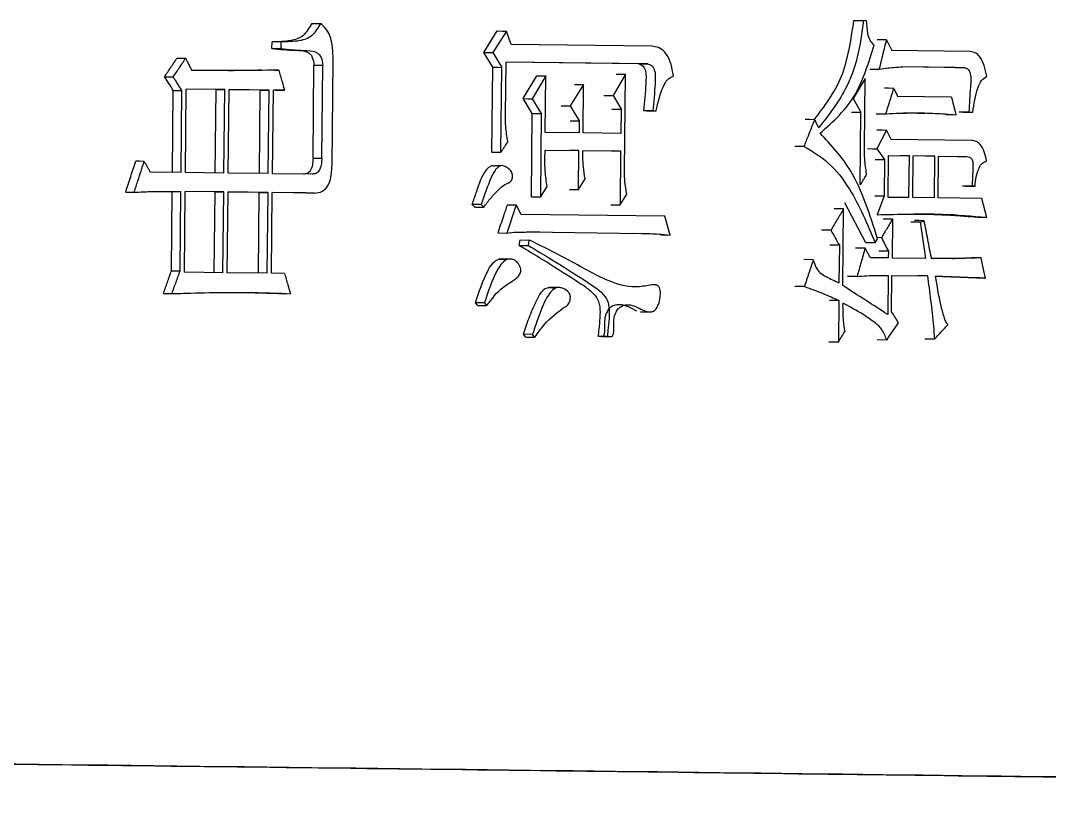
# Model space of a CAD drawing. Header units: millimetres. Extents: x 2454 to 4226, y 715 to 1968.
# Drawn here: x 3252.76 to 3260.2, y 884.21 to 889.85 of the extents above; entities that cross this region are included whole.
import ezdxf

# ---------------------------------------------------------------- set-up
doc = ezdxf.new("R2010")
doc.units = ezdxf.units.MM

msp = doc.modelspace()

# ---------------------------------------------------------------- linework, layer by layer
at = {"color": 7, "linetype": 'Continuous', "lineweight": 25}
for p, q in [((3254.8667, 889.8257), (3254.9301, 889.8252)), ((3258.786, 889.8459), (3258.8549, 889.8453)), ((3258.8774, 889.845), (3258.8549, 889.8453)), ((3256.11, 889.6159), (3256.2079, 889.7705)), ((3256.2732, 889.77), (3256.1751, 889.6154)), ((3256.3083, 889.6722), (3256.2732, 889.77)), ((3254.5787, 889.6442), (3254.5792, 889.6929)), ((3254.6422, 889.6924), (3254.5792, 889.6929)), ((3254.6422, 889.6924), (3254.6418, 889.6437)), ((3254.5787, 889.6442), (3254.6418, 889.6437)), ((3256.1752, 889.508), (3256.11, 889.6159)), ((3256.1751, 889.6154), (3256.2404, 889.5075)), ((3257.325, 889.6598), (3256.3083, 889.6722)), ((3259.6271, 889.6214), (3259.0606, 889.6285)), ((3255.0131, 888.8019), (3255.0206, 889.5613)), ((3256.2672, 889.1664), (3256.271, 889.5461)), ((3257.2944, 889.5336), (3256.271, 889.5461)), ((3257.2276, 889.5341), (3256.271, 889.5458)), ((3257.2277, 889.5341), (3257.2944, 889.5336)), ((3254.4722, 889.4868), (3254.5647, 889.4886)), ((3254.8757, 888.852), (3254.8823, 889.5239)), ((3254.9391, 888.8515), (3254.9458, 889.5234)), ((3256.1691, 888.8947), (3256.1752, 889.508)), ((3256.2344, 888.8942), (3256.2404, 889.5075)), ((3257.1346, 889.4577), (3257.0445, 889.303)), ((3257.1277, 888.7567), (3257.1346, 889.4577)), ((3258.901, 889.4939), (3258.9695, 889.4934)), ((3259.5174, 889.5057), (3259.1316, 889.5105)), ((3259.5873, 889.5051), (3259.1378, 889.5107)), ((3259.5177, 889.5057), (3259.5876, 889.5051)), ((3253.8029, 889.4393), (3253.8648, 889.4388)), ((3256.3951, 889.2814), (3256.4925, 889.4458)), ((3256.5582, 889.4452), (3256.4607, 889.2809)), ((3256.5541, 889.0364), (3256.5582, 889.4452)), ((3256.8319, 889.3835), (3256.7352, 889.2289)), ((3256.8284, 889.033), (3256.8319, 889.3835)), ((3258.8677, 889.4265), (3258.7816, 889.2815)), ((3258.8627, 888.93), (3258.8677, 889.4265)), ((3253.8594, 888.7473), (3253.8653, 889.3412)), ((3253.9214, 888.7469), (3253.9273, 889.3407)), ((3253.9531, 888.7465), (3253.9591, 889.3501)), ((3254.2372, 889.3467), (3253.9591, 889.3501)), ((3254.1747, 889.3472), (3253.9591, 889.3498)), ((3254.1687, 888.7436), (3254.1747, 889.3472)), ((3254.1747, 889.3472), (3254.2372, 889.3467)), ((3254.2312, 888.7432), (3254.2372, 889.3467)), ((3254.2627, 888.7428), (3254.2687, 889.3464)), ((3254.5575, 889.3429), (3254.2687, 889.3464)), ((3254.4946, 889.3434), (3254.2687, 889.3461)), ((3254.4886, 888.7398), (3254.4946, 889.3434)), ((3254.4946, 889.3434), (3254.5575, 889.3429)), ((3254.5515, 888.7393), (3254.5575, 889.3429)), ((3254.5828, 888.7389), (3254.5888, 889.3425)), ((3254.67, 889.3415), (3254.5888, 889.3425)), ((3254.6069, 889.342), (3254.5888, 889.3422)), ((3254.6069, 889.342), (3254.67, 889.3415)), ((3257.0445, 889.303), (3257.1026, 889.2049)), ((3256.4599, 889.1735), (3256.3951, 889.2814)), ((3256.4607, 889.2809), (3256.5255, 889.173)), ((3256.7352, 889.2289), (3256.7996, 889.121)), ((3258.7816, 889.2815), (3258.8371, 889.1835)), ((3259.4914, 889.2921), (3259.1021, 889.297)), ((3256.4539, 888.57), (3256.4599, 889.1735)), ((3256.5255, 889.173), (3256.5196, 888.5694)), ((3257.1026, 889.2049), (3257.1009, 889.0297)), ((3257.3321, 889.1923), (3257.2655, 889.1929)), ((3257.2889, 889.1926), (3257.3556, 889.1921)), ((3257.3321, 889.1923), (3257.3556, 889.1921)), ((3258.8319, 888.6578), (3258.8371, 889.1835)), ((3258.9477, 889.172), (3259.0169, 889.1715)), ((3259.454, 889.1657), (3259.5233, 889.1651)), ((3259.6172, 889.1834), (3259.5478, 889.184)), ((3259.5753, 889.1836), (3259.6447, 889.1831)), ((3259.6172, 889.1834), (3259.6447, 889.1831)), ((3256.7996, 889.121), (3256.7987, 889.0334)), ((3256.7987, 889.0334), (3256.5541, 889.0364)), ((3257.1009, 889.0297), (3256.8284, 889.033)), ((3259.0213, 889.0546), (3258.9526, 888.9191)), ((3259.0542, 888.986), (3259.0213, 889.0546)), ((3258.4265, 888.9354), (3258.3586, 888.936)), ((3259.6372, 888.9787), (3259.0542, 888.986)), ((3256.1691, 888.8947), (3256.2344, 888.8942)), ((3256.5522, 888.8417), (3256.5529, 888.9098)), ((3256.5529, 888.9098), (3256.7974, 888.9068)), ((3256.7974, 888.9068), (3256.7315, 888.9073)), ((3256.7946, 888.6245), (3256.7974, 888.9068)), ((3256.8267, 888.8578), (3256.8272, 888.9065)), ((3256.8272, 888.9065), (3257.0996, 888.9031)), ((3257.0333, 888.9036), (3257.0996, 888.9031)), ((3257.0996, 888.9031), (3257.0958, 888.5137)), ((3258.9526, 888.9191), (3259.008, 888.8405)), ((3259.0333, 888.5676), (3259.0363, 888.8694)), ((3259.0363, 888.8694), (3259.1872, 888.8675)), ((3259.1872, 888.8675), (3259.1184, 888.8681)), ((3259.1842, 888.5657), (3259.1872, 888.8675)), ((3259.2121, 888.5654), (3259.2151, 888.8672)), ((3259.3708, 888.8652), (3259.2151, 888.8672)), ((3259.3708, 888.8652), (3259.3017, 888.8658)), ((3259.3678, 888.5634), (3259.3708, 888.8652)), ((3259.3955, 888.5631), (3259.3985, 888.8649)), ((3259.3985, 888.8649), (3259.603, 888.8623)), ((3259.5337, 888.8629), (3259.6032, 888.8623)), ((3254.8757, 888.852), (3254.9391, 888.8515)), ((3256.2356, 888.7958), (3256.1873, 888.7962)), ((3259.008, 888.8405), (3259.0054, 888.5777)), ((3253.9214, 888.7469), (3253.699, 888.7495)), ((3254.2312, 888.7432), (3253.9531, 888.7465)), ((3254.5515, 888.7393), (3254.2627, 888.7428)), ((3254.8696, 888.7355), (3254.5828, 888.7389)), ((3256.5196, 888.5694), (3256.5682, 888.6467)), ((3256.7946, 888.6245), (3256.843, 888.7018)), ((3259.6394, 888.6476), (3259.57, 888.6482)), ((3259.5919, 888.6479), (3259.6614, 888.6474)), ((3259.6614, 888.6474), (3259.6394, 888.6476)), ((3253.5212, 888.6053), (3253.5827, 888.6049)), ((3253.8524, 888.0367), (3253.858, 888.6111)), ((3253.9144, 888.0362), (3253.9201, 888.6106)), ((3253.946, 888.0261), (3253.9518, 888.6102)), ((3254.2298, 888.6069), (3253.9518, 888.6102)), ((3254.1674, 888.6074), (3253.9518, 888.6099)), ((3254.1616, 888.0232), (3254.1674, 888.6074)), ((3254.1674, 888.6074), (3254.2298, 888.6069)), ((3254.224, 888.0228), (3254.2298, 888.6069)), ((3254.2555, 888.0224), (3254.2613, 888.6065)), ((3254.5501, 888.603), (3254.2613, 888.6065)), ((3254.4872, 888.6035), (3254.2613, 888.6062)), ((3254.4814, 888.0194), (3254.4872, 888.6035)), ((3254.4872, 888.6035), (3254.5501, 888.603)), ((3254.5443, 888.0189), (3254.5501, 888.603)), ((3254.5756, 888.0185), (3254.5814, 888.6027)), ((3254.8869, 888.599), (3254.5814, 888.6027)), ((3254.8235, 888.5995), (3254.5814, 888.6024)), ((3254.8235, 888.5995), (3254.8869, 888.599)), ((3256.7287, 888.625), (3256.7946, 888.6245)), ((3257.0958, 888.5137), (3257.1437, 888.591)), ((3258.9367, 888.5783), (3259.0054, 888.5777)), ((3259.0054, 888.5777), (3258.9535, 888.442)), ((3259.1842, 888.5657), (3259.0333, 888.5676)), ((3259.3678, 888.5634), (3259.2121, 888.5654)), ((3259.71, 888.5591), (3259.3955, 888.5631)), ((3259.7471, 888.4224), (3259.71, 888.5591)), ((3256.0446, 888.4971), (3256.0267, 888.5167)), ((3256.0445, 888.4971), (3256.1096, 888.4966)), ((3256.345, 888.5132), (3256.2768, 888.3095)), ((3256.3804, 888.4446), (3256.345, 888.5132)), ((3257.0294, 888.5142), (3257.0958, 888.5137)), ((3258.7061, 887.9291), (3258.7116, 888.484)), ((3258.8712, 888.2383), (3258.7198, 888.5289)), ((3257.4183, 888.4319), (3256.3804, 888.4446)), ((3257.458, 888.2951), (3257.4183, 888.4319)), ((3258.9966, 888.412), (3259.0653, 888.4114)), ((3259.0653, 888.4114), (3259.0625, 888.1291)), ((3259.677, 888.4229), (3259.6148, 888.4287)), ((3256.2115, 888.31), (3256.2768, 888.3095)), ((3256.5148, 888.3161), (3256.426, 888.3172)), ((3256.4451, 888.3172), (3257.2528, 888.3073)), ((3257.1863, 888.3079), (3257.2528, 888.3073)), ((3257.391, 888.2956), (3257.458, 888.2951)), ((3258.9402, 888.2377), (3258.9574, 888.2667)), ((3258.9855, 888.2761), (3258.9535, 888.2764)), ((3256.3666, 888.2205), (3256.373, 888.2594)), ((3256.3666, 888.2205), (3256.4322, 888.22)), ((3256.373, 888.2594), (3256.4386, 888.2589)), ((3256.4322, 888.22), (3256.4386, 888.2589)), ((3258.6807, 888.2215), (3258.6125, 888.2221)), ((3258.6807, 888.2215), (3258.678, 887.9489)), ((3258.9402, 888.2377), (3258.8717, 888.2383)), ((3256.2855, 888.1196), (3256.2201, 888.1201)), ((3258.4924, 888.1168), (3258.4244, 888.1173)), ((3259.0345, 888.1295), (3258.9055, 888.1311)), ((3259.035, 888.1781), (3259.0345, 888.1295)), ((3259.3024, 888.1261), (3259.0625, 888.1291)), ((3259.7058, 888.1308), (3259.6357, 888.1314)), ((3253.8524, 888.0367), (3253.9144, 888.0362)), ((3254.224, 888.0228), (3253.946, 888.0261)), ((3254.5443, 888.0189), (3254.2555, 888.0224)), ((3254.6694, 888.0174), (3254.5756, 888.0185)), ((3258.8084, 887.996), (3258.7395, 887.9965)), ((3259.0333, 888.0029), (3259.0305, 887.7206)), ((3259.0587, 887.7397), (3259.0613, 888.0026)), ((3259.0613, 888.0026), (3259.3178, 887.9994)), ((3256.6501, 887.9161), (3256.5839, 887.9166)), ((3258.4278, 887.9228), (3258.3599, 887.9234)), ((3254.1638, 887.8786), (3254.4101, 887.8782)), ((3254.6484, 887.8714), (3254.7116, 887.8709)), ((3258.6767, 887.8224), (3258.6085, 887.8229)), ((3258.6767, 887.8224), (3258.6737, 887.5206)), ((3256.1149, 887.8052), (3256.0498, 887.8057)), ((3256.0677, 887.786), (3256.0498, 887.8057)), ((3256.0677, 887.786), (3256.1328, 887.7855)), ((3257.2435, 887.7397), (3257.3106, 887.7392)), ((3258.7048, 887.8025), (3258.7046, 887.7831)), ((3256.4618, 887.5771), (3256.3962, 887.5776)), ((3256.414, 887.5579), (3256.3962, 887.5776)), ((3256.4139, 887.5579), (3256.4795, 887.5574)), ((3257.0036, 887.5607), (3256.9372, 887.5612)), ((3256.961, 887.5609), (3257.0272, 887.5604)), ((3257.0036, 887.5607), (3257.0272, 887.5604)), ((3258.6737, 887.5206), (3258.6055, 887.5211)), ((3259.0231, 887.5357), (3258.9544, 887.5363))]:
    msp.add_line(p, q, dxfattribs=at)
at = {"color": 7, "linetype": 'Continuous', "lineweight": 25, "flags": 128}
for points in [[(3256.2079, 889.7705), (3256.2445, 889.7702), (3256.2732, 889.77)], [(3259.0222, 889.7069), (3258.9835, 889.7072), (3258.9535, 889.7075)], [(3256.11, 889.6159), (3256.1465, 889.6156), (3256.1751, 889.6154)], [(3253.8929, 889.5745), (3253.9277, 889.5743), (3253.955, 889.5741)], [(3254.5647, 889.4886), (3254.6, 889.4883), (3254.6277, 889.4881)], [(3254.8823, 889.5239), (3254.9141, 889.5237), (3254.9458, 889.5234)], [(3256.1752, 889.508), (3256.2117, 889.5078), (3256.2404, 889.5075)], [(3257.0683, 889.4582), (3257.1054, 889.4579), (3257.1346, 889.4577)], [(3256.4925, 889.4458), (3256.5293, 889.4455), (3256.5582, 889.4452)], [(3256.7659, 889.384), (3256.8028, 889.3837), (3256.8319, 889.3835)], [(3253.8653, 889.3412), (3253.9, 889.3409), (3253.9273, 889.3407)], [(3256.9782, 889.3035), (3257.0153, 889.3032), (3257.0445, 889.303)], [(3259.0747, 889.3557), (3259.036, 889.3561), (3259.006, 889.3563)], [(3256.3951, 889.2814), (3256.4318, 889.2811), (3256.4607, 889.2809)], [(3256.6692, 889.2294), (3256.7061, 889.2291), (3256.7352, 889.2289)], [(3259.4914, 889.2921), (3259.5018, 889.2504), (3259.5126, 889.2078), (3259.5233, 889.1651)], [(3256.4599, 889.1735), (3256.4967, 889.1732), (3256.5255, 889.173)], [(3257.0363, 889.2054), (3257.0734, 889.2051), (3257.1026, 889.2049)], [(3258.7687, 889.184), (3258.8068, 889.1837), (3258.8371, 889.1835)], [(3256.7336, 889.1215), (3256.7705, 889.1212), (3256.7996, 889.121)], [(3258.5024, 889.1292), (3258.4641, 889.1295), (3258.4344, 889.1297)], [(3258.9522, 889.0551), (3258.9909, 889.0548), (3259.0213, 889.0546)], [(3258.8841, 888.9197), (3258.9222, 888.9194), (3258.9526, 888.9191)], [(3253.6552, 888.8279), (3253.6206, 888.8282), (3253.5935, 888.8284)], [(3258.9389, 888.8411), (3258.9776, 888.8408), (3259.008, 888.8405)], [(3256.5196, 888.5694), (3256.4828, 888.5697), (3256.4539, 888.57)], [(3256.0917, 888.5162), (3256.0681, 888.5164), (3256.0474, 888.5166), (3256.0267, 888.5167)], [(3256.1096, 888.4966), (3256.1007, 888.5064), (3256.0917, 888.5162)], [(3256.2796, 888.5137), (3256.3162, 888.5134), (3256.345, 888.5132)], [(3258.7116, 888.484), (3258.6731, 888.4843), (3258.6433, 888.4846)], [(3259.7471, 888.4224), (3259.7078, 888.4227), (3259.677, 888.4229)], [(3259.1971, 888.39), (3259.2355, 888.3897), (3259.2661, 888.3895)], [(3259.294, 888.3988), (3259.255, 888.3992), (3259.225, 888.3994)], [(3259.2661, 888.3895), (3259.2842, 888.2578), (3259.3024, 888.1261)], [(3258.6194, 888.3294), (3258.581, 888.3297), (3258.5513, 888.3299)], [(3258.8668, 888.1997), (3258.8282, 888.2), (3258.7983, 888.2003)], [(3259.035, 888.1781), (3258.9963, 888.1785), (3258.9659, 888.1787)], [(3259.7373, 887.9843), (3259.7215, 888.0576), (3259.7058, 888.1308)], [(3259.3178, 887.9994), (3259.2789, 887.9997), (3259.2488, 887.9999)], [(3259.7373, 887.9843), (3259.698, 887.9847), (3259.6676, 887.9849)], [(3253.7937, 887.8719), (3253.8284, 887.8716), (3253.8556, 887.8714)], [(3256.1328, 887.7855), (3256.1283, 887.7905), (3256.1216, 887.7979), (3256.1149, 887.8052)], [(3256.4796, 887.5574), (3256.4707, 887.5672), (3256.4618, 887.5771)], [(3259.3688, 887.5411), (3259.3298, 887.5414), (3259.2997, 887.5417)]]:
    msp.add_lwpolyline(points, dxfattribs=at)
at = {"color": 7, "linetype": 'Continuous', "lineweight": 25}
for points, knots in [([(3254.8667, 889.8257), (3254.8467, 889.7917), (3254.8076, 889.7249), (3254.6995, 889.6927), (3254.6248, 889.6928), (3254.5792, 889.6929)], [0, 0, 0, 0, 0.288627, 0.565626, 1, 1, 1, 1]), ([(3254.9301, 889.8252), (3254.9101, 889.7912), (3254.8709, 889.7244), (3254.7627, 889.6922), (3254.6879, 889.6923), (3254.6422, 889.6924)], [0, 0, 0, 0, 0.288495, 0.565526, 1, 1, 1, 1]), ([(3255.0206, 889.5613), (3255.0191, 889.6225), (3255.0171, 889.7072), (3254.9697, 889.7898), (3254.9432, 889.8135), (3254.9301, 889.8252)], [0, 0, 0, 0, 0.570963, 0.788298, 1, 1, 1, 1]), ([(3258.4984, 889.1292), (3258.5733, 889.2258), (3258.7208, 889.4161), (3258.7645, 889.7041), (3258.786, 889.8459)], [0, 0, 0, 0, 0.5076906, 1, 1, 1, 1]), ([(3258.8549, 889.8453), (3258.8431, 889.7557), (3258.8198, 889.5783), (3258.7139, 889.2995), (3258.5994, 889.1567), (3258.5303, 889.0705)], [0, 0, 0, 0, 0.288048, 0.570259, 1, 1, 1, 1]), ([(3258.9319, 889.6691), (3258.9216, 889.6786), (3258.9004, 889.6982), (3258.8823, 889.7642), (3258.8793, 889.8142), (3258.8774, 889.845)], [0, 0, 0, 0, 0.266974, 0.547933, 1, 1, 1, 1]), ([(3258.9695, 889.4934), (3258.9765, 889.5214), (3258.9887, 889.5711), (3259.0062, 889.6422), (3259.0169, 889.6853), (3259.0222, 889.7069)], [0, 0, 0, 0, 0.394364, 0.697182, 1, 1, 1, 1]), ([(3259.0222, 889.7069), (3259.0254, 889.7004), (3259.0318, 889.6873), (3259.0414, 889.6677), (3259.051, 889.6481), (3259.0574, 889.6351), (3259.0606, 889.6285)], [0, 0, 0, 0, 0.25, 0.5, 0.75, 1, 1, 1, 1]), ([(3254.5787, 889.6442), (3254.6348, 889.6382), (3254.7198, 889.6291), (3254.8151, 889.6306), (3254.8559, 889.6045), (3254.8764, 889.574), (3254.88, 889.5435), (3254.8823, 889.5239)], [0, 0, 0, 0, 0.492458, 0.747964, 0.812934, 0.879804, 1, 1, 1, 1]), ([(3254.6418, 889.6437), (3254.6979, 889.6377), (3254.7831, 889.6286), (3254.8785, 889.6302), (3254.9193, 889.604), (3254.9399, 889.5736), (3254.9435, 889.543), (3254.9458, 889.5234)], [0, 0, 0, 0, 0.492565, 0.748125, 0.813092, 0.879928, 1, 1, 1, 1]), ([(3257.481, 889.4437), (3257.4756, 889.4771), (3257.4649, 889.5426), (3257.4255, 889.6177), (3257.3747, 889.6549), (3257.3415, 889.6582), (3257.325, 889.6598)], [0, 0, 0, 0, 0.293489, 0.5758388, 0.7895355, 1, 1, 1, 1]), ([(3258.5413, 889.0314), (3258.6364, 889.1157), (3258.8092, 889.269), (3258.8939, 889.545), (3258.9319, 889.6691)], [0, 0, 0, 0, 0.550383, 1, 1, 1, 1]), ([(3259.7463, 889.4447), (3259.7409, 889.4707), (3259.7302, 889.5219), (3259.7016, 889.582), (3259.6647, 889.6165), (3259.6395, 889.6198), (3259.6271, 889.6214)], [0, 0, 0, 0, 0.2922264, 0.5753793, 0.7896813, 1, 1, 1, 1]), ([(3253.8029, 889.4393), (3253.8179, 889.4618), (3253.8479, 889.5069), (3253.8779, 889.552), (3253.8929, 889.5745)], [0, 0, 0, 0, 0.5000002, 1, 1, 1, 1]), ([(3253.8648, 889.4388), (3253.8799, 889.4614), (3253.9024, 889.4952), (3253.9325, 889.5402), (3253.9475, 889.5628), (3253.955, 889.5741)], [0, 0, 0, 0, 0.5, 0.75, 1, 1, 1, 1]), ([(3253.955, 889.5741), (3253.9611, 889.5617), (3253.9714, 889.5408), (3253.9859, 889.5114), (3253.9943, 889.4944), (3253.9985, 889.4859)], [0, 0, 0, 0, 0.420865, 0.710433, 1, 1, 1, 1]), ([(3257.2276, 889.5341), (3257.2371, 889.5314), (3257.2565, 889.5259), (3257.2803, 889.4912), (3257.2839, 889.4405), (3257.28, 889.3412), (3257.2718, 889.2585), (3257.2653, 889.1929)], [0, 0, 0, 0, 0.11018, 0.22499, 0.355989, 0.48849, 1, 1, 1, 1]), ([(3257.2944, 889.5336), (3257.3039, 889.5309), (3257.3233, 889.5254), (3257.3471, 889.4906), (3257.3506, 889.44), (3257.3467, 889.3407), (3257.3386, 889.258), (3257.3321, 889.1923)], [0, 0, 0, 0, 0.110295, 0.22516, 0.356136, 0.488604, 1, 1, 1, 1]), ([(3254.6277, 889.4881), (3254.5191, 889.4858), (3254.3605, 889.4826), (3254.1503, 889.4844), (3254.0491, 889.4854), (3253.9985, 889.4859)], [0, 0, 0, 0, 0.520017, 0.760007, 1, 1, 1, 1]), ([(3254.1172, 889.4848), (3254.1171, 889.4848), (3254.1166, 889.4848), (3254.1075, 889.4848), (3254.0998, 889.4849), (3254.0949, 889.485)], [0, 0, 0, 0, 0.131191, 0.447924, 1, 1, 1, 1]), ([(3254.5035, 889.4868), (3254.5036, 889.4868), (3254.5036, 889.4868), (3254.4987, 889.4868), (3254.4218, 889.4853), (3254.3029, 889.4841), (3254.176, 889.4844), (3254.1249, 889.4847), (3254.1191, 889.4848)], [0, 0, 0, 0, 0.000532, 0.005048, 0.079465, 0.576437, 0.952283, 1, 1, 1, 1]), ([(3254.6277, 889.4881), (3254.6317, 889.4742), (3254.6397, 889.4465), (3254.6538, 889.3976), (3254.6639, 889.3626), (3254.67, 889.3415)], [0, 0, 0, 0, 0.2841457, 0.5682914, 1, 1, 1, 1]), ([(3258.9695, 889.4934), (3258.9908, 889.4968), (3259.0294, 889.5031), (3259.0855, 889.5096), (3259.1203, 889.5104), (3259.1378, 889.5107)], [0, 0, 0, 0, 0.378658, 0.689033, 1, 1, 1, 1]), ([(3259.5874, 889.5052), (3259.5949, 889.5028), (3259.6071, 889.499), (3259.6211, 889.4823), (3259.6356, 889.4405), (3259.6243, 889.335), (3259.62, 889.2437), (3259.6172, 889.1834)], [0, 0, 0, 0, 0.1007245, 0.1620859, 0.2258121, 0.4889661, 1, 1, 1, 1]), ([(3253.8653, 889.3412), (3253.8549, 889.3575), (3253.8341, 889.3902), (3253.8133, 889.4229), (3253.8029, 889.4393)], [0, 0, 0, 0, 0.4999995, 1, 1, 1, 1]), ([(3253.9273, 889.3407), (3253.9202, 889.352), (3253.9062, 889.3739), (3253.8854, 889.4066), (3253.8717, 889.4281), (3253.8648, 889.4388)], [0, 0, 0, 0, 0.343704, 0.671852, 1, 1, 1, 1]), ([(3257.3556, 889.1921), (3257.3692, 889.2516), (3257.388, 889.3338), (3257.4353, 889.4239), (3257.466, 889.4372), (3257.481, 889.4437)], [0, 0, 0, 0, 0.57373, 0.7920609, 1, 1, 1, 1]), ([(3259.6447, 889.1831), (3259.654, 889.2429), (3259.6667, 889.3255), (3259.7063, 889.4171), (3259.7331, 889.4356), (3259.7463, 889.4447)], [0, 0, 0, 0, 0.572735, 0.791141, 1, 1, 1, 1]), ([(3259.0169, 889.1715), (3259.0253, 889.1985), (3259.0392, 889.2427), (3259.0585, 889.3041), (3259.0693, 889.3385), (3259.0747, 889.3557)], [0, 0, 0, 0, 0.439782, 0.719891, 1, 1, 1, 1]), ([(3259.0747, 889.3557), (3259.077, 889.3508), (3259.0816, 889.341), (3259.0884, 889.3264), (3259.0953, 889.3117), (3259.0998, 889.3019), (3259.1021, 889.297)], [0, 0, 0, 0, 0.25, 0.5, 0.75, 1, 1, 1, 1]), ([(3256.2833, 888.9715), (3256.2777, 889.0074), (3256.2676, 889.0715), (3256.2673, 889.1374), (3256.2672, 889.1664)], [0, 0, 0, 0, 0.558776, 1, 1, 1, 1]), ([(3259.0169, 889.1715), (3259.0852, 889.1752), (3259.2043, 889.1816), (3259.3731, 889.1758), (3259.4732, 889.1687), (3259.5233, 889.1651)], [0, 0, 0, 0, 0.4026212, 0.7012074, 1, 1, 1, 1]), ([(3259.0918, 889.1757), (3259.092, 889.1757), (3259.0946, 889.1757), (3259.1886, 889.1786), (3259.2617, 889.1772), (3259.2879, 889.1762), (3259.3008, 889.1756)], [0, 0, 0, 0, 0.044145, 0.476266, 0.743177, 1, 1, 1, 1]), ([(3258.4265, 888.9354), (3258.4366, 888.9612), (3258.4543, 889.0064), (3258.4796, 889.071), (3258.4948, 889.1098), (3258.5024, 889.1292)], [0, 0, 0, 0, 0.399048, 0.699524, 1, 1, 1, 1]), ([(3258.5024, 889.1292), (3258.5071, 889.1194), (3258.5164, 889.0998), (3258.5256, 889.0802), (3258.5303, 889.0705)], [0, 0, 0, 0, 0.500058, 1, 1, 1, 1]), ([(3258.9574, 888.2667), (3258.9016, 888.4428), (3258.8036, 888.7527), (3258.6204, 888.9473), (3258.5413, 889.0314)], [0, 0, 0, 0, 0.568348, 1, 1, 1, 1]), ([(3256.2833, 888.9715), (3256.2763, 888.9604), (3256.2647, 888.942), (3256.2483, 888.9163), (3256.239, 888.9016), (3256.2344, 888.8942)], [0, 0, 0, 0, 0.4296249, 0.7148124, 1, 1, 1, 1]), ([(3258.4265, 888.9354), (3258.4863, 888.9001), (3258.6075, 888.8285), (3258.7902, 888.5947), (3258.883, 888.374), (3258.9402, 888.2377)], [0, 0, 0, 0, 0.271764, 0.550441, 1, 1, 1, 1]), ([(3258.8777, 888.7351), (3258.8723, 888.7721), (3258.863, 888.8363), (3258.8628, 888.9021), (3258.8627, 888.93)], [0, 0, 0, 0, 0.576911, 1, 1, 1, 1]), ([(3259.7457, 888.8313), (3259.7408, 888.8542), (3259.7313, 888.899), (3259.7037, 888.949), (3259.6702, 888.9753), (3259.6482, 888.9776), (3259.6372, 888.9787)], [0, 0, 0, 0, 0.29265, 0.574733, 0.788951, 1, 1, 1, 1]), ([(3256.843, 888.7018), (3256.8378, 888.7304), (3256.8287, 888.7815), (3256.8273, 888.8344), (3256.8267, 888.8578)], [0, 0, 0, 0, 0.558805, 1, 1, 1, 1]), ([(3259.603, 888.8623), (3259.609, 888.8618), (3259.6212, 888.8608), (3259.6399, 888.8476), (3259.6474, 888.8147), (3259.6452, 888.7479), (3259.642, 888.692), (3259.6394, 888.6476)], [0, 0, 0, 0, 0.110683, 0.225324, 0.351619, 0.485736, 1, 1, 1, 1]), ([(3253.5212, 888.6053), (3253.5332, 888.6425), (3253.5573, 888.7169), (3253.5814, 888.7912), (3253.5935, 888.8284)], [0, 0, 0, 0, 0.5, 1, 1, 1, 1]), ([(3253.5827, 888.6049), (3253.5917, 888.6323), (3253.6082, 888.6832), (3253.6323, 888.7576), (3253.6475, 888.8045), (3253.6552, 888.8279)], [0, 0, 0, 0, 0.369234, 0.684617, 1, 1, 1, 1]), ([(3253.6552, 888.8279), (3253.6588, 888.8214), (3253.6661, 888.8083), (3253.6771, 888.7887), (3253.688, 888.7691), (3253.6953, 888.7561), (3253.699, 888.7495)], [0, 0, 0, 0, 0.25, 0.5, 0.7500001, 1, 1, 1, 1]), ([(3254.8757, 888.852), (3254.8749, 888.8351), (3254.8735, 888.8019), (3254.8583, 888.7589), (3254.8321, 888.7377), (3254.8148, 888.7365), (3254.8063, 888.736)], [0, 0, 0, 0, 0.294241, 0.578702, 0.79154, 1, 1, 1, 1]), ([(3254.9391, 888.8515), (3254.9384, 888.8346), (3254.937, 888.8014), (3254.9218, 888.7584), (3254.8955, 888.7372), (3254.8782, 888.7361), (3254.8696, 888.7355)], [0, 0, 0, 0, 0.294071, 0.578451, 0.79138, 1, 1, 1, 1]), ([(3254.8869, 888.599), (3254.9065, 888.6006), (3254.9463, 888.6039), (3254.9923, 888.6588), (3255.0103, 888.7312), (3255.0121, 888.7782), (3255.0131, 888.8019)], [0, 0, 0, 0, 0.265821, 0.539796, 0.768083, 1, 1, 1, 1]), ([(3256.0267, 888.5167), (3256.0367, 888.5461), (3256.0669, 888.6347), (3256.1012, 888.7413), (3256.1521, 888.7904), (3256.1715, 888.7998), (3256.1831, 888.7961), (3256.1872, 888.7948)], [0, 0, 0, 0, 0.258848, 0.779535, 0.865766, 0.952372, 1, 1, 1, 1]), ([(3256.1096, 888.4966), (3256.1264, 888.5191), (3256.16, 888.564), (3256.2115, 888.6177), (3256.2597, 888.6649), (3256.3019, 888.6727), (3256.3165, 888.7016), (3256.3187, 888.7155), (3256.3181, 888.7305), (3256.3142, 888.7459), (3256.303, 888.7648), (3256.2826, 888.7795), (3256.2604, 888.7947), (3256.2385, 888.7986), (3256.2179, 888.7904), (3256.1833, 888.758), (3256.1411, 888.6602), (3256.1107, 888.5717), (3256.0917, 888.5162)], [0, 0, 0, 0, 0.11025, 0.220613, 0.306365, 0.392066, 0.407422, 0.422691, 0.438422, 0.457312, 0.47661, 0.520447, 0.566361, 0.595994, 0.625591, 0.668033, 0.79212, 1, 1, 1, 1]), ([(3256.5682, 888.6467), (3256.5626, 888.6826), (3256.5526, 888.7468), (3256.5523, 888.8126), (3256.5522, 888.8417)], [0, 0, 0, 0, 0.5587769, 1, 1, 1, 1]), ([(3259.6614, 888.6474), (3259.6639, 888.6709), (3259.6687, 888.7174), (3259.6862, 888.7772), (3259.7139, 888.8184), (3259.7352, 888.827), (3259.7457, 888.8313)], [0, 0, 0, 0, 0.291035, 0.576122, 0.791533, 1, 1, 1, 1]), ([(3257.1437, 888.591), (3257.1383, 888.6213), (3257.1285, 888.6757), (3257.1279, 888.7319), (3257.1277, 888.7567)], [0, 0, 0, 0, 0.5584671, 1, 1, 1, 1]), ([(3258.8777, 888.7351), (3258.8711, 888.724), (3258.8602, 888.7056), (3258.8449, 888.6798), (3258.8362, 888.6651), (3258.8319, 888.6578)], [0, 0, 0, 0, 0.429625, 0.714812, 1, 1, 1, 1]), ([(3253.5827, 888.6049), (3253.6284, 888.6068), (3253.7076, 888.6102), (3253.82, 888.6111), (3253.8867, 888.6108), (3253.9201, 888.6106)], [0, 0, 0, 0, 0.405023, 0.702491, 1, 1, 1, 1]), ([(3256.2796, 888.5137), (3256.2705, 888.4866), (3256.2547, 888.4392), (3256.232, 888.3713), (3256.2183, 888.3305), (3256.2115, 888.31)], [0, 0, 0, 0, 0.398345, 0.699172, 1, 1, 1, 1]), ([(3258.7116, 888.484), (3258.6962, 888.4582), (3258.6656, 888.4067), (3258.6348, 888.3551), (3258.6194, 888.3294)], [0, 0, 0, 0, 0.5, 1, 1, 1, 1]), ([(3258.9535, 888.442), (3259.0323, 888.4438), (3259.1899, 888.4473), (3259.4551, 888.4501), (3259.6397, 888.4325), (3259.7471, 888.4224)], [0, 0, 0, 0, 0.2949184, 0.5898514, 1, 1, 1, 1]), ([(3259.0653, 888.4114), (3259.0521, 888.3889), (3259.0255, 888.3438), (3258.9988, 888.2987), (3258.9855, 888.2761)], [0, 0, 0, 0, 0.5, 1, 1, 1, 1]), ([(3259.1559, 888.4462), (3259.2242, 888.4463), (3259.342, 888.4465), (3259.49, 888.4391), (3259.578, 888.4327), (3259.6121, 888.4301), (3259.6313, 888.4285), (3259.6319, 888.4284), (3259.6319, 888.4284)], [0, 0, 0, 0, 0.434621, 0.750301, 0.884432, 0.963965, 0.997303, 1, 1, 1, 1]), ([(3259.2661, 888.3895), (3259.2707, 888.391), (3259.28, 888.3941), (3259.2893, 888.3973), (3259.294, 888.3988)], [0, 0, 0, 0, 0.5, 1, 1, 1, 1]), ([(3259.3468, 888.1256), (3259.338, 888.1711), (3259.3204, 888.2622), (3259.3028, 888.3533), (3259.294, 888.3988)], [0, 0, 0, 0, 0.5, 1, 1, 1, 1]), ([(3256.2768, 888.3095), (3256.3006, 888.3122), (3256.3406, 888.3167), (3256.3968, 888.3171), (3256.429, 888.3172), (3256.4451, 888.3172)], [0, 0, 0, 0, 0.424764, 0.712353, 1, 1, 1, 1]), ([(3257.2528, 888.3073), (3257.2731, 888.3068), (3257.3138, 888.3058), (3257.3822, 888.302), (3257.4302, 888.2976), (3257.458, 888.2951)], [0, 0, 0, 0, 0.296393, 0.592797, 1, 1, 1, 1]), ([(3258.6194, 888.3294), (3258.6297, 888.3114), (3258.6501, 888.2754), (3258.6705, 888.2395), (3258.6807, 888.2215)], [0, 0, 0, 0, 0.499999, 1, 1, 1, 1]), ([(3258.9855, 888.2761), (3258.9938, 888.2598), (3259.0103, 888.2271), (3259.0268, 888.1945), (3259.035, 888.1781)], [0, 0, 0, 0, 0.499999, 1, 1, 1, 1]), ([(3256.3666, 888.2205), (3256.4229, 888.1869), (3256.5595, 888.1051), (3256.7223, 888.0013), (3256.852, 887.9175), (3256.91, 887.8683), (3256.9406, 887.8179), (3256.957, 887.7366), (3256.9435, 887.6503), (3256.9385, 887.5789), (3256.9372, 887.5612)], [0, 0, 0, 0, 0.222611, 0.541169, 0.65383, 0.746931, 0.787156, 0.819846, 0.955391, 1, 1, 1, 1]), ([(3256.4322, 888.22), (3256.4884, 888.1864), (3256.6252, 888.1046), (3256.7882, 888.001), (3256.9181, 887.917), (3256.9764, 887.8678), (3257.007, 887.8172), (3257.0237, 887.7334), (3257.01, 887.6472), (3257.0047, 887.5759), (3257.0036, 887.5607)], [0, 0, 0, 0, 0.222412, 0.541081, 0.653754, 0.747275, 0.787579, 0.820297, 0.961594, 1, 1, 1, 1]), ([(3257.0272, 887.5604), (3257.03, 887.5605), (3257.0345, 887.5607), (3257.0404, 887.5647), (3257.0449, 887.5714), (3257.0493, 887.5863), (3257.0508, 887.6241), (3257.0474, 887.6711), (3257.0573, 887.7212), (3257.0737, 887.7536), (3257.0994, 887.7786), (3257.1367, 887.7937), (3257.2016, 887.7879), (3257.2593, 887.7474), (3257.3127, 887.7369), (3257.3388, 887.7437), (3257.3588, 887.7625), (3257.3759, 887.7973), (3257.386, 887.8394), (3257.3879, 887.8782), (3257.3843, 887.9034), (3257.3784, 887.9191), (3257.3706, 887.929), (3257.3571, 887.9364), (3257.311, 887.9351), (3257.2007, 887.9062), (3256.9916, 887.9586), (3256.7359, 888.1136), (3256.5377, 888.2104), (3256.4386, 888.2589)], [0, 0, 0, 0, 0.005243, 0.008812, 0.012389, 0.017258, 0.029894, 0.061492, 0.079211, 0.097026, 0.113513, 0.138259, 0.171035, 0.238674, 0.261788, 0.275715, 0.289765, 0.306936, 0.331457, 0.347644, 0.357563, 0.364909, 0.371098, 0.377273, 0.392924, 0.460453, 0.596842, 0.798417, 1, 1, 1, 1]), ([(3258.8668, 888.1997), (3258.857, 888.1658), (3258.8376, 888.0979), (3258.8181, 888.0299), (3258.8084, 887.996)], [0, 0, 0, 0, 0.499999, 1, 1, 1, 1]), ([(3258.9055, 888.1311), (3258.899, 888.1425), (3258.8861, 888.1654), (3258.8732, 888.1883), (3258.8668, 888.1997)], [0, 0, 0, 0, 0.5, 1, 1, 1, 1]), ([(3256.0498, 887.8057), (3256.0761, 887.8847), (3256.1091, 887.9838), (3256.1664, 888.085), (3256.2014, 888.1174), (3256.235, 888.1228), (3256.2568, 888.1211), (3256.2665, 888.1129), (3256.2679, 888.1117)], [0, 0, 0, 0, 0.540905, 0.678936, 0.811273, 0.899229, 0.98437, 1, 1, 1, 1]), ([(3256.1328, 887.7855), (3256.1695, 887.8346), (3256.2343, 887.9215), (3256.3265, 887.9624), (3256.3671, 888.0049), (3256.3759, 888.0231), (3256.3792, 888.0404), (3256.3753, 888.0602), (3256.3663, 888.0787), (3256.3515, 888.0993), (3256.3296, 888.1171), (3256.3007, 888.123), (3256.2666, 888.1166), (3256.2317, 888.0846), (3256.1743, 887.9831), (3256.1412, 887.8841), (3256.1149, 887.8052)], [0, 0, 0, 0, 0.207445, 0.367023, 0.400476, 0.416337, 0.431069, 0.451264, 0.473853, 0.497027, 0.538182, 0.578155, 0.61945, 0.68156, 0.746314, 1, 1, 1, 1]), ([(3258.4924, 888.1168), (3258.4816, 888.0844), (3258.4601, 888.0198), (3258.4386, 887.9552), (3258.4278, 887.9228)], [0, 0, 0, 0, 0.4999988, 1, 1, 1, 1]), ([(3258.4924, 888.1168), (3258.4977, 888.0975), (3258.5081, 888.0597), (3258.5423, 888.0169), (3258.5857, 887.9952), (3258.6316, 887.9706), (3258.6625, 887.9561), (3258.678, 887.9489)], [0, 0, 0, 0, 0.179038, 0.350425, 0.567537, 0.78391, 1, 1, 1, 1]), ([(3259.4954, 888.1262), (3259.4661, 888.1257), (3259.4237, 888.1251), (3259.3682, 888.1254), (3259.3496, 888.1255), (3259.3441, 888.1255), (3259.3446, 888.1255), (3259.3447, 888.1255)], [0, 0, 0, 0, 0.5675726, 0.8205021, 0.9669987, 0.9981042, 1, 1, 1, 1]), ([(3259.7058, 888.1308), (3259.6674, 888.1291), (3259.5887, 888.1257), (3259.4691, 888.1239), (3259.3876, 888.125), (3259.3468, 888.1256)], [0, 0, 0, 0, 0.321857, 0.660882, 1, 1, 1, 1]), ([(3259.4937, 888.1264), (3259.5005, 888.1265), (3259.548, 888.127), (3259.5952, 888.1294), (3259.6357, 888.1314)], [0, 0, 0, 0, 0.143208, 1, 1, 1, 1]), ([(3253.7937, 887.8719), (3253.8035, 887.8993), (3253.823, 887.9543), (3253.8426, 888.0092), (3253.8524, 888.0367)], [0, 0, 0, 0, 0.4999993, 1, 1, 1, 1]), ([(3253.8556, 887.8714), (3253.8654, 887.8989), (3253.8801, 887.9401), (3253.8997, 887.995), (3253.9095, 888.0225), (3253.9144, 888.0362)], [0, 0, 0, 0, 0.5, 0.75, 1, 1, 1, 1]), ([(3254.6694, 888.0174), (3254.6734, 888.0035), (3254.6814, 887.9758), (3254.6954, 887.9269), (3254.7055, 887.892), (3254.7116, 887.8709)], [0, 0, 0, 0, 0.2841457, 0.5682914, 1, 1, 1, 1]), ([(3258.8084, 887.996), (3258.8323, 887.9977), (3258.8818, 888.0012), (3258.9568, 888.0037), (3259.0078, 888.0032), (3259.0333, 888.0029)], [0, 0, 0, 0, 0.318524, 0.65916, 1, 1, 1, 1]), ([(3259.3178, 887.9994), (3259.3215, 887.9707), (3259.333, 887.8805), (3259.3533, 887.7286), (3259.3636, 887.6036), (3259.3688, 887.5411)], [0, 0, 0, 0, 0.188148, 0.593758, 1, 1, 1, 1]), ([(3259.3733, 887.9987), (3259.3769, 887.9985), (3259.3822, 887.9983), (3259.3893, 887.998), (3259.3946, 887.9978), (3259.3999, 887.9976), (3259.4052, 887.9974), (3259.4105, 887.9972), (3259.4158, 887.997), (3259.4211, 887.9968), (3259.4264, 887.9966), (3259.4317, 887.9964), (3259.4388, 887.9961), (3259.4459, 887.9958), (3259.4529, 887.9955), (3259.4583, 887.9953), (3259.4636, 887.9951), (3259.4689, 887.9949), (3259.4742, 887.9947), (3259.4795, 887.9945), (3259.4848, 887.9943), (3259.49, 887.9941), (3259.4953, 887.9939), (3259.5006, 887.9936), (3259.5059, 887.9934), (3259.513, 887.9932), (3259.5201, 887.9929), (3259.5271, 887.9926), (3259.5324, 887.9924), (3259.5377, 887.9922), (3259.543, 887.992), (3259.5483, 887.9918), (3259.5536, 887.9916), (3259.5588, 887.9914), (3259.5641, 887.9911), (3259.5694, 887.9909), (3259.5747, 887.9907), (3259.58, 887.9905), (3259.587, 887.9902), (3259.5941, 887.99), (3259.6011, 887.9897), (3259.6064, 887.9895), (3259.6117, 887.9893), (3259.6169, 887.9891), (3259.6222, 887.9889), (3259.6275, 887.9887), (3259.6328, 887.9885), (3259.638, 887.9882), (3259.6433, 887.988), (3259.6486, 887.9878), (3259.6538, 887.9876), (3259.6609, 887.9874), (3259.6679, 887.9871), (3259.6749, 887.9868), (3259.6802, 887.9866), (3259.6855, 887.9864), (3259.6907, 887.9862), (3259.696, 887.986), (3259.7013, 887.9858), (3259.7065, 887.9856), (3259.7118, 887.9854), (3259.717, 887.9851), (3259.7223, 887.9849), (3259.7274, 887.9847), (3259.7324, 887.9845), (3259.7357, 887.9844), (3259.7373, 887.9843)], [0, 0, 0, 0, 0.029047, 0.043572, 0.058097, 0.072622, 0.087147, 0.101672, 0.116197, 0.130722, 0.145247, 0.159772, 0.174297, 0.203346, 0.217871, 0.232396, 0.246921, 0.261446, 0.275971, 0.290496, 0.305021, 0.319546, 0.334071, 0.348596, 0.36312, 0.377645, 0.406695, 0.42122, 0.435745, 0.45027, 0.464795, 0.47932, 0.493845, 0.50837, 0.522895, 0.537419, 0.551944, 0.566469, 0.580994, 0.610044, 0.624569, 0.639094, 0.653619, 0.668144, 0.682669, 0.697194, 0.711718, 0.726243, 0.740768, 0.755293, 0.769818, 0.784343, 0.813393, 0.827918, 0.842443, 0.856968, 0.871493, 0.886017, 0.900542, 0.915067, 0.929592, 0.944117, 0.958642, 0.973167, 0.986584, 1, 1, 1, 1]), ([(3259.3733, 887.9987), (3259.385, 887.9283), (3259.4018, 887.8273), (3259.4299, 887.7203), (3259.4462, 887.67), (3259.4581, 887.6546), (3259.464, 887.647)], [0, 0, 0, 0, 0.5652134, 0.8116926, 0.9075441, 1, 1, 1, 1]), ([(3256.3962, 887.5776), (3256.4094, 887.6169), (3256.4375, 887.7003), (3256.48, 887.7993), (3256.5162, 887.871), (3256.5466, 887.9055), (3256.5778, 887.9186), (3256.6038, 887.9162), (3256.6176, 887.9085), (3256.6218, 887.9061)], [0, 0, 0, 0, 0.257273, 0.546827, 0.687216, 0.779665, 0.872393, 0.960993, 1, 1, 1, 1]), ([(3256.4795, 887.5574), (3256.5012, 887.5877), (3256.5669, 887.6794), (3256.6524, 887.7468), (3256.7174, 887.7885), (3256.7283, 887.8041), (3256.7347, 887.8233), (3256.7368, 887.843), (3256.7345, 887.8609), (3256.7276, 887.8767), (3256.7079, 887.8981), (3256.6784, 887.9136), (3256.6425, 887.9181), (3256.6125, 887.9048), (3256.5627, 887.8483), (3256.5156, 887.7313), (3256.4792, 887.6271), (3256.4618, 887.5771)], [0, 0, 0, 0, 0.119808, 0.362714, 0.384884, 0.403722, 0.422541, 0.442763, 0.457199, 0.471691, 0.493109, 0.555254, 0.595863, 0.636527, 0.677966, 0.845448, 1, 1, 1, 1]), ([(3258.4278, 887.9228), (3258.4735, 887.9065), (3258.5383, 887.8834), (3258.6208, 887.848), (3258.6581, 887.8309), (3258.6767, 887.8224)], [0, 0, 0, 0, 0.545268, 0.772598, 1, 1, 1, 1]), ([(3259.0305, 887.7206), (3258.9766, 887.7553), (3258.8689, 887.8248), (3258.7603, 887.8944), (3258.7061, 887.9291)], [0, 0, 0, 0, 0.5, 1, 1, 1, 1]), ([(3253.8556, 887.8714), (3253.9004, 887.8729), (3254.0346, 887.8772), (3254.2446, 887.8818), (3254.4852, 887.878), (3254.6361, 887.8733), (3254.7116, 887.8709)], [0, 0, 0, 0, 0.1555955, 0.4667994, 0.7333712, 1, 1, 1, 1]), ([(3254.6484, 887.8714), (3254.604, 887.8729), (3254.5242, 887.8756), (3254.4438, 887.8769), (3254.4082, 887.8775)], [0, 0, 0, 0, 0.556702, 1, 1, 1, 1]), ([(3257.2167, 887.7445), (3257.1764, 887.7667), (3257.1225, 887.7964), (3257.0538, 887.7897), (3257.0216, 887.7704), (3256.9997, 887.742), (3256.9859, 887.704), (3256.9824, 887.6637), (3256.9835, 887.6299), (3256.9837, 887.6046), (3256.9825, 887.5867), (3256.9792, 887.5739), (3256.9753, 887.5666), (3256.9698, 887.562), (3256.9647, 887.5608), (3256.9616, 887.5609), (3256.9609, 887.5609)], [0, 0, 0, 0, 0.347526, 0.464197, 0.553835, 0.625521, 0.69737, 0.785627, 0.845248, 0.884416, 0.924986, 0.943387, 0.959072, 0.974832, 0.993952, 1, 1, 1, 1]), ([(3258.7046, 887.7831), (3258.7051, 887.7479), (3258.7059, 887.6853), (3258.7155, 887.6245), (3258.7198, 887.5979)], [0, 0, 0, 0, 0.561144, 1, 1, 1, 1]), ([(3259.0231, 887.5357), (3259.0128, 887.5629), (3258.9925, 887.6165), (3258.9297, 887.6689), (3258.8363, 887.7346), (3258.7561, 887.7761), (3258.7048, 887.8025)], [0, 0, 0, 0, 0.161501, 0.319112, 0.564396, 1, 1, 1, 1]), ([(3259.1082, 887.6612), (3259.1, 887.6743), (3259.0835, 887.7005), (3259.0669, 887.7266), (3259.0587, 887.7397)], [0, 0, 0, 0, 0.499998, 1, 1, 1, 1]), ([(3258.6737, 887.5206), (3258.6814, 887.5335), (3258.6968, 887.5592), (3258.7121, 887.585), (3258.7198, 887.5979)], [0, 0, 0, 0, 0.499997, 1, 1, 1, 1]), ([(3259.0231, 887.5357), (3259.0373, 887.5566), (3259.0657, 887.5985), (3259.0941, 887.6403), (3259.1082, 887.6612)], [0, 0, 0, 0, 0.4998248, 1, 1, 1, 1]), ([(3259.3688, 887.5411), (3259.3847, 887.5588), (3259.4164, 887.5941), (3259.4481, 887.6294), (3259.464, 887.647)], [0, 0, 0, 0, 0.500004, 1, 1, 1, 1]), ([(3272.0431, 884.2071), (3271.9064, 884.2098), (3271.3796, 884.2203), (3269.9569, 884.2433), (3267.6146, 884.2787), (3264.4007, 884.3233), (3260.2433, 884.3773), (3255.4445, 884.4367), (3250.0498, 884.5007), (3244.1485, 884.5683), (3238.361, 884.6327), (3232.8728, 884.6923), (3227.8023, 884.7462), (3222.8118, 884.7984), (3217.9467, 884.8484), (3214.8079, 884.88), (3213.2384, 884.8958)], [0, 0, 0, 0, 0.023795, 0.091687, 0.159576, 0.247837, 0.33638, 0.424641, 0.512896, 0.601432, 0.689686, 0.754843, 0.819999, 0.885154, 0.942575, 1, 1, 1, 1]), ([(3268.4514, 884.2624), (3268.4188, 884.2629), (3267.5871, 884.2762), (3265.261, 884.3087), (3261.7982, 884.3551), (3258.1161, 884.4017), (3254.4993, 884.446), (3250.5653, 884.4927), (3245.8633, 884.5472), (3240.2717, 884.61), (3235.0101, 884.6679), (3231.7115, 884.7029), (3230.6918, 884.7137)], [0, 0, 0, 0, 0.0054964, 0.1404859, 0.2750427, 0.3743048, 0.4735667, 0.5728275, 0.6720889, 0.8058188, 0.9399768, 1, 1, 1, 1])]:
    msp.add_open_spline(points, degree=3, knots=knots, dxfattribs=at)

doc.saveas('drawing.dxf')
